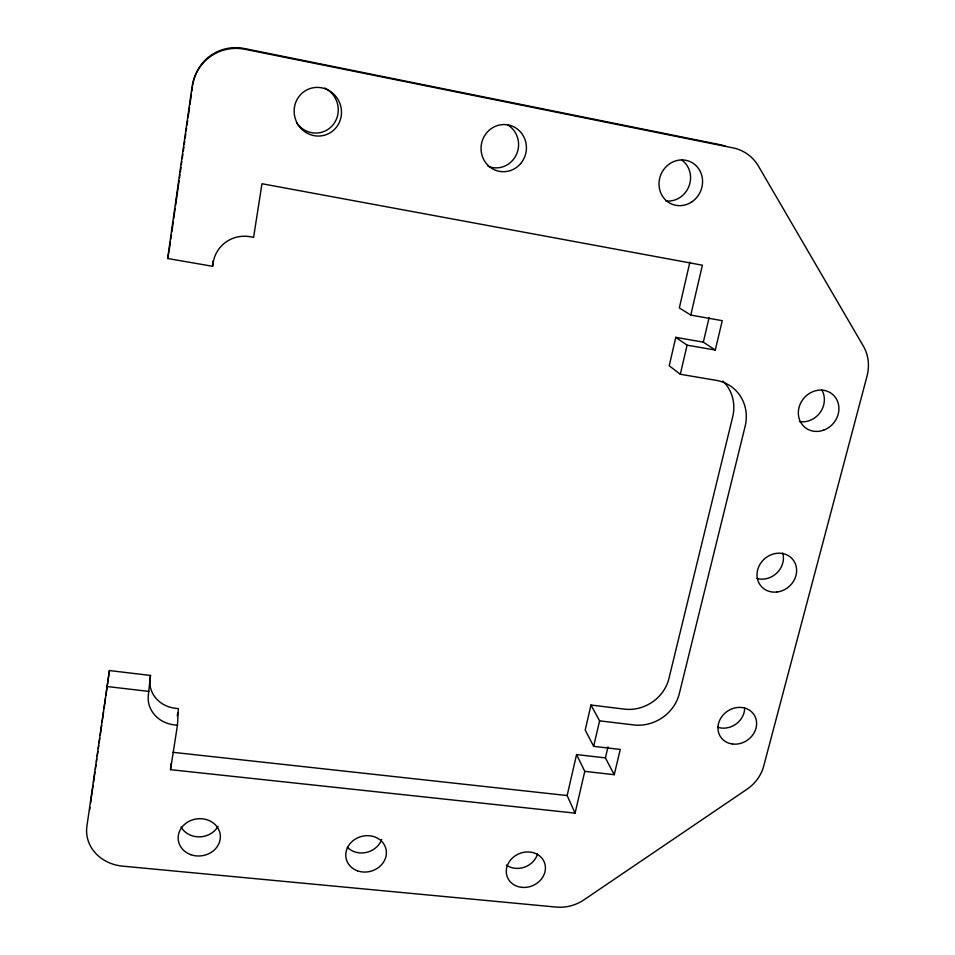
<?xml version="1.0" encoding="UTF-8"?>
<svg xmlns="http://www.w3.org/2000/svg" width="955" height="955" viewBox="0 0 955 955"><rect width="100%" height="100%" fill="white"/><g stroke="black" fill="none" stroke-linecap="round" stroke-linejoin="round"><path stroke-width="1.43" d="M584.782 771.365L614.244 774.696L605.398 757.9L576.569 754.569L584.782 771.365L575.077 813.135L170.515 769.67L177.451 725.239L174.144 724.857A30.214 27.373 -3.6 0 1 148.431 694.345L150.508 675.448L109.419 670.553L86.905 826.266A41.304 36.242 -4.2 0 0 122.67 866.149L556.216 907.083A38.116 33.067 -24 0 0 584.114 899.753L746.834 789.355A38.319 33.401 -32.6 0 0 763.642 766.28L866.985 376.27A41.853 37.687 -52.5 0 0 863.392 346.199L758.545 166.313A44.276 40.85 -64.8 0 0 733.034 147.882L245.16 49.302A47.953 45.84 59.6 0 0 191.991 87.192L167.626 258.507L212.619 266.29L212.714 261.264M177.451 725.239L178.382 708.622L175.159 708.252A29.486 26.812 -3.2 0 1 150.078 678.313L150.508 675.448M170.515 769.67L170.873 763.833M90.57 803.06L93.089 785.392M93.506 782.443L94.975 772.141M95.393 769.193L96.013 764.776M96.431 761.827L96.849 758.891M97.279 755.942L97.899 751.525M98.317 748.577L98.735 745.64M99.153 742.692L99.786 738.275M100.203 735.326L101.672 725.024M102.09 722.076L103.558 711.773M103.976 708.825L105.444 698.523M105.862 695.574L109.419 670.553M168.904 252.383L170.372 242.128M170.778 239.204L171.411 234.811M171.828 231.874L173.285 221.632M173.703 218.695L175.159 208.453M175.577 205.516L179.122 180.626M179.54 177.69L179.946 174.765M180.364 171.828L180.996 167.435M181.414 164.511L181.82 161.586M182.238 158.649L182.871 154.256M183.288 151.332L183.909 146.939M184.327 144.014L184.745 141.077M185.163 138.153L185.783 133.76M186.201 130.823L186.619 127.898M187.037 124.974L187.657 120.581M188.075 117.644L189.532 107.39M189.95 104.465L191.406 94.211M191.824 91.286L192.456 86.893M212.619 266.29L213.132 262.888A32.566 31.813 33.8 0 1 250.031 236.709L253.6 237.341L261.968 183.73L702.379 265.204L690.787 315.078L722.255 320.677L715.271 350.043L687.087 345.161L675.782 337.342L669.228 365.801L680.306 374.264L716.154 380.341A41.554 38.284 -47.4 0 1 745.091 426.503L679.268 693.819A39.262 35.132 -31.4 0 1 633.702 724.929L599.597 720.834L590.978 705.029L624.355 709.123A38.379 34.487 -31.4 0 0 668.882 678.671L732.664 416.941A40.576 37.496 -47.8 0 0 722.875 381.069M177.26 715.88L177.714 712.979M167.626 258.507L168.653 253.612M575.077 813.135L567.139 795.551L576.569 754.569M689.892 262.1L679.339 307.952L690.787 315.078M590.978 705.029L585.212 730.038L593.652 746.333L620.249 749.436L614.244 774.696M593.652 746.333L599.597 720.834M680.306 374.264L687.087 345.161M605.398 757.9L608.001 746.894M715.271 350.043L703.334 342.153L709.076 317.752M173.082 752.325L567.139 795.551M106.781 686.478L148.873 691.408M675.782 337.342L703.334 342.153M192.659 85.425A46.711 44.634 59.7 0 1 244.42 48.538L720.213 144.718A43.178 39.931 -65.4 0 1 725.299 146.115M89.698 809.804A40.337 35.538 -3.9 0 1 89.937 807.476M381.654 839.445A20.019 17.691 -15.2 0 1 366.41 852.409A20.019 17.691 -15.2 0 1 347.286 847.192M537.51 854.057A19.494 17.059 -22.4 0 1 506.365 865.063M744.673 707.762A19.625 17.286 -34 0 1 717.73 727.256M782.754 553.076A20.246 18.157 -41.1 0 1 776.976 572.857A20.246 18.157 -41.1 0 1 756.885 578.467M821.742 389.855A21.022 18.993 -50.4 0 1 820.297 412.262A21.022 18.993 -50.4 0 1 799.49 421.597M681.81 160.094A22.55 21.022 -67.1 0 1 688.901 186.368A22.55 21.022 -67.1 0 1 665.802 200.944M507.642 124.89A23.027 22.096 -80.5 0 1 516.273 154.853A23.027 22.096 -80.5 0 1 487.993 166.254M324.843 88.063A23.815 22.956 69.4 0 1 333.02 124.854A23.815 22.956 69.4 0 1 296.492 122.765M218.038 826.397A20.664 18.264 -7.2 0 1 199.428 836.855A20.664 18.264 -7.2 0 1 181.092 826.994M357.421 870.805A20.473 18.014 -15.4 0 0 386.321 851.168A20.473 18.014 -15.4 0 0 354.496 839.624A20.473 18.014 -15.4 0 0 357.421 870.805M521.788 887.35A19.936 17.357 -22.5 0 0 544.469 862.58A19.936 17.357 -22.5 0 0 511.295 859.166A19.936 17.357 -22.5 0 0 521.788 887.35M732.497 744.017A20.067 17.596 -33.9 0 0 755.906 718.697A20.067 17.596 -33.9 0 0 723.472 714.603A20.067 17.596 -33.9 0 0 732.497 744.017M776.881 592.028A20.724 18.503 -40.9 0 0 793.939 561.051A20.724 18.503 -40.9 0 0 759.643 564.93A20.724 18.503 -40.9 0 0 776.881 592.028M823.783 430.108A21.535 19.386 -50.1 0 0 833.047 394.785A21.535 19.386 -50.1 0 0 799.049 407.391A21.535 19.386 -50.1 0 0 823.783 430.108M692.112 201.684A23.123 21.523 -66.4 0 0 691.253 162.183A23.123 21.523 -66.4 0 0 659.01 184.53A23.123 21.523 -66.4 0 0 692.112 201.684M520.678 163.544A23.612 22.657 -79.4 0 0 508.323 124.962A23.612 22.657 -79.4 0 0 482.191 155.88A23.612 22.657 -79.4 0 0 520.678 163.544M294.462 107.175A24.436 23.577 69.7 0 0 326.132 134.703A24.436 23.577 69.7 0 0 332.865 93.303A24.436 23.577 69.7 0 0 294.462 107.175M190.845 854.689A21.153 18.623 -7.4 0 0 220.235 834.61A21.153 18.623 -7.4 0 0 186.703 822.709A21.153 18.623 -7.4 0 0 190.845 854.689"/></g></svg>
